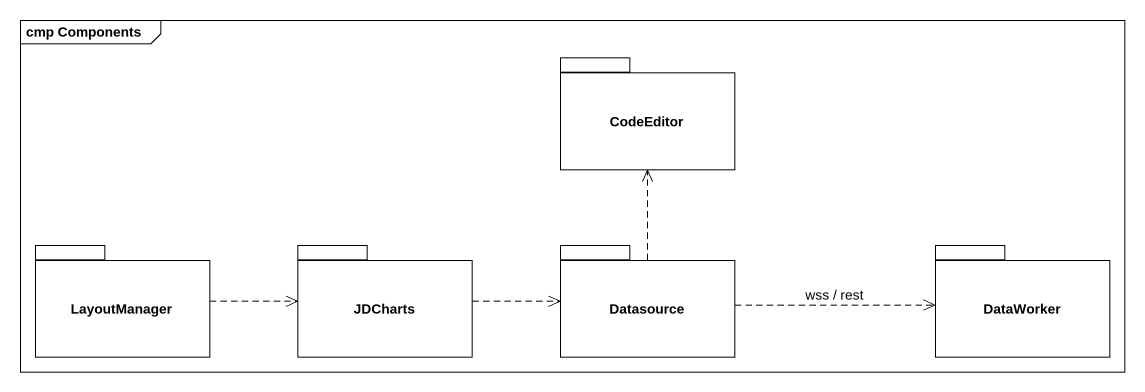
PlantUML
@startuml
mainframe cmp Components
package CodeEditor {
}
package LayoutManager {
}
package JDCharts {
}
package Datasource {
}
package DataWorker {
}
LayoutManager .right.> JDCharts
JDCharts .right.> Datasource
Datasource .up.> CodeEditor
Datasource .right.> DataWorker : wss / rest
@enduml
